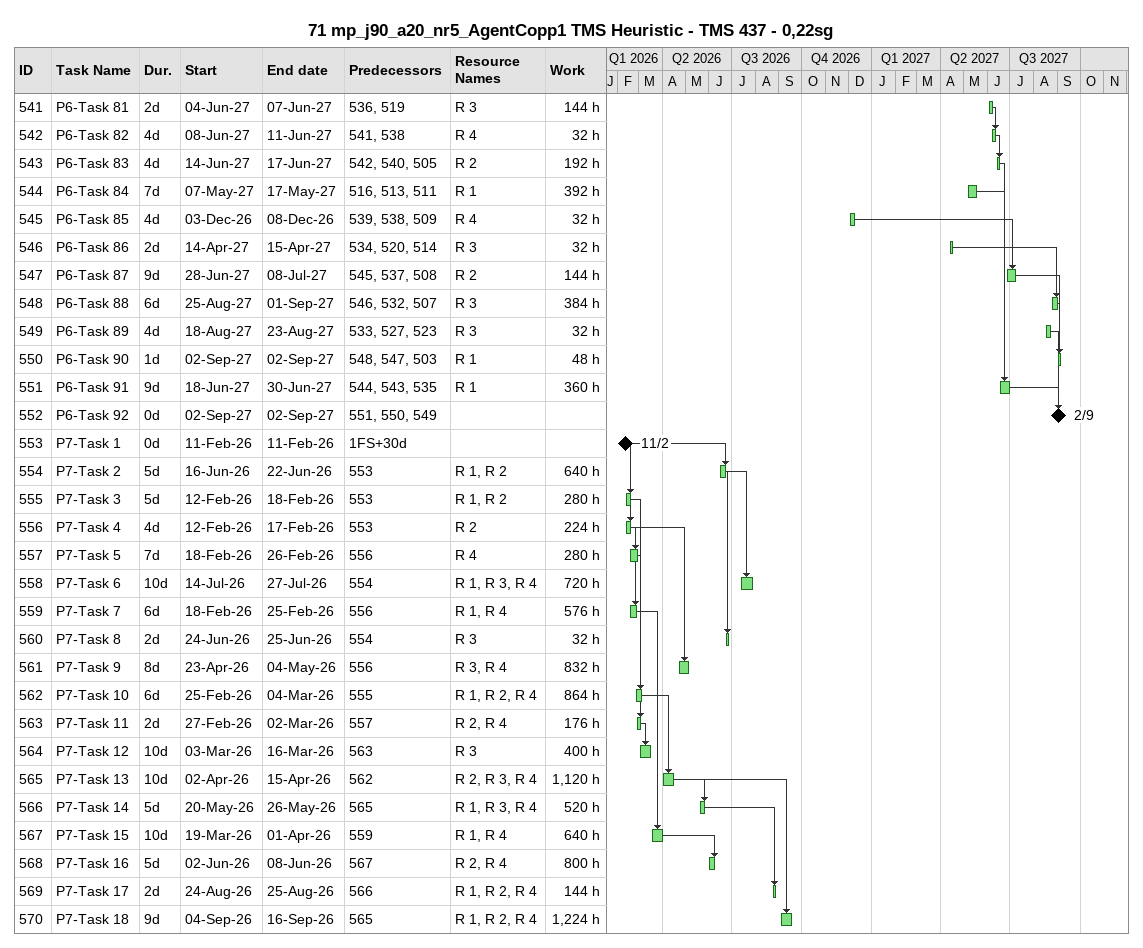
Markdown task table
71 mp_j90_a20_nr5_AgentCopp1 TMS Heuristic - TMS 437 - 0,22sg

| ID | Task | Duration | Start | Finish | Predecessors | Resources | Work (h) |
|---|---|---|---|---|---|---|---|
| 541 | P6-Task 81 | 2d | 2027-06-04 | 2027-06-07 | 536, 519 | R 3 | 144 |
| 542 | P6-Task 82 | 4d | 2027-06-08 | 2027-06-11 | 541, 538 | R 4 | 32 |
| 543 | P6-Task 83 | 4d | 2027-06-14 | 2027-06-17 | 542, 540, 505 | R 2 | 192 |
| 544 | P6-Task 84 | 7d | 2027-05-07 | 2027-05-17 | 516, 513, 511 | R 1 | 392 |
| 545 | P6-Task 85 | 4d | 2026-12-03 | 2026-12-08 | 539, 538, 509 | R 4 | 32 |
| 546 | P6-Task 86 | 2d | 2027-04-14 | 2027-04-15 | 534, 520, 514 | R 3 | 32 |
| 547 | P6-Task 87 | 9d | 2027-06-28 | 2027-07-08 | 545, 537, 508 | R 2 | 144 |
| 548 | P6-Task 88 | 6d | 2027-08-25 | 2027-09-01 | 546, 532, 507 | R 3 | 384 |
| 549 | P6-Task 89 | 4d | 2027-08-18 | 2027-08-23 | 533, 527, 523 | R 3 | 32 |
| 550 | P6-Task 90 | 1d | 2027-09-02 | 2027-09-02 | 548, 547, 503 | R 1 | 48 |
| 551 | P6-Task 91 | 9d | 2027-06-18 | 2027-06-30 | 544, 543, 535 | R 1 | 360 |
| 552 | P6-Task 92 | 0d | 2027-09-02 | 2027-09-02 | 551, 550, 549 |  |  |
| 553 | P7-Task 1 | 0d | 2026-02-11 | 2026-02-11 | 1FS+30d |  |  |
| 554 | P7-Task 2 | 5d | 2026-06-16 | 2026-06-22 | 553 | R 1, R 2 | 640 |
| 555 | P7-Task 3 | 5d | 2026-02-12 | 2026-02-18 | 553 | R 1, R 2 | 280 |
| 556 | P7-Task 4 | 4d | 2026-02-12 | 2026-02-17 | 553 | R 2 | 224 |
| 557 | P7-Task 5 | 7d | 2026-02-18 | 2026-02-26 | 556 | R 4 | 280 |
| 558 | P7-Task 6 | 10d | 2026-07-14 | 2026-07-27 | 554 | R 1, R 3, R 4 | 720 |
| 559 | P7-Task 7 | 6d | 2026-02-18 | 2026-02-25 | 556 | R 1, R 4 | 576 |
| 560 | P7-Task 8 | 2d | 2026-06-24 | 2026-06-25 | 554 | R 3 | 32 |
| 561 | P7-Task 9 | 8d | 2026-04-23 | 2026-05-04 | 556 | R 3, R 4 | 832 |
| 562 | P7-Task 10 | 6d | 2026-02-25 | 2026-03-04 | 555 | R 1, R 2, R 4 | 864 |
| 563 | P7-Task 11 | 2d | 2026-02-27 | 2026-03-02 | 557 | R 2, R 4 | 176 |
| 564 | P7-Task 12 | 10d | 2026-03-03 | 2026-03-16 | 563 | R 3 | 400 |
| 565 | P7-Task 13 | 10d | 2026-04-02 | 2026-04-15 | 562 | R 2, R 3, R 4 | 1120 |
| 566 | P7-Task 14 | 5d | 2026-05-20 | 2026-05-26 | 565 | R 1, R 3, R 4 | 520 |
| 567 | P7-Task 15 | 10d | 2026-03-19 | 2026-04-01 | 559 | R 1, R 4 | 640 |
| 568 | P7-Task 16 | 5d | 2026-06-02 | 2026-06-08 | 567 | R 2, R 4 | 800 |
| 569 | P7-Task 17 | 2d | 2026-08-24 | 2026-08-25 | 566 | R 1, R 2, R 4 | 144 |
| 570 | P7-Task 18 | 9d | 2026-09-04 | 2026-09-16 | 565 | R 1, R 2, R 4 | 1224 |
